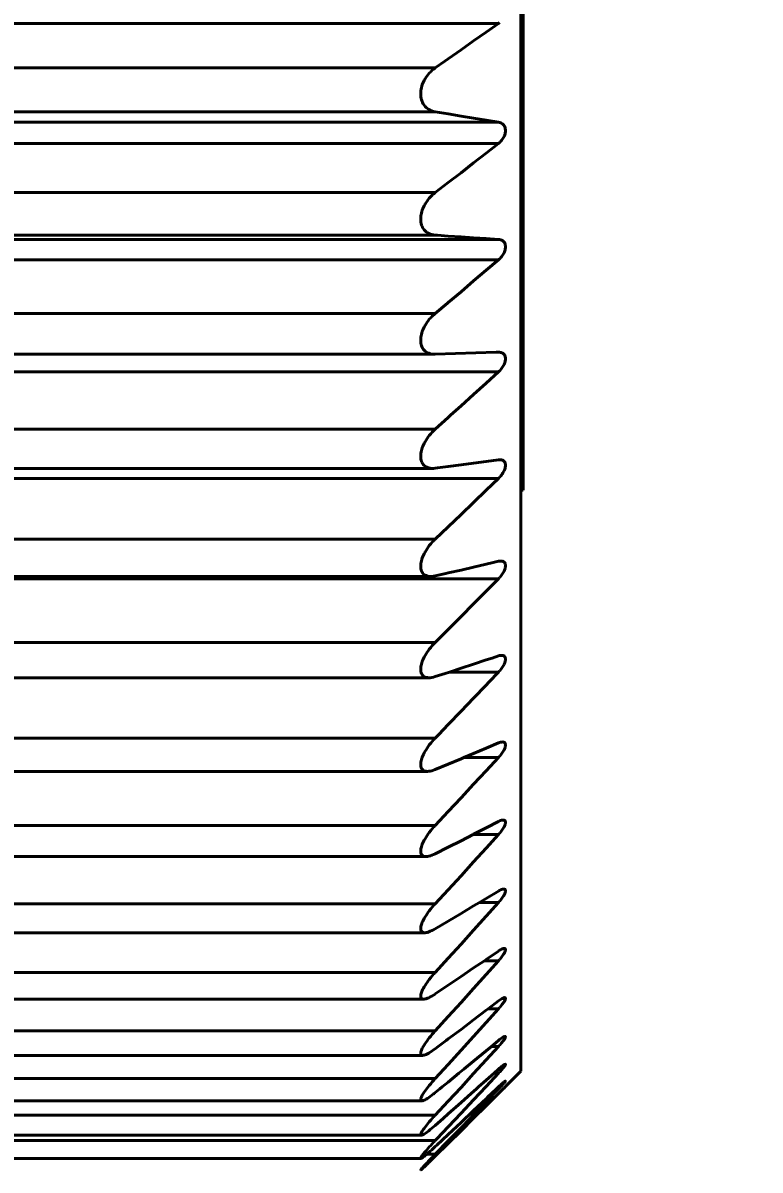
# Model space of a CAD drawing. Header units: millimetres. Extents: x 15 to 415, y 5 to 292.
# Drawn here: x 132.325 to 133.807, y 238.917 to 241.223 of the extents above; entities that cross this region are included whole.
import ezdxf

# ---------------------------------------------------------------- set-up
doc = ezdxf.new("R2010")
doc.units = ezdxf.units.MM
doc.layers.add('Annotations', color=7, linetype='Continuous')
doc.layers.add('Geometries', color=7, linetype='Continuous')
doc.styles.add('Shapr2', font='txt', dxfattribs={"height": 3.3495})
doc.dimstyles.new('ISO-25', dxfattribs={"dimtxt": 2.5, "dimasz": 2.5, "dimexe": 1.25, "dimexo": 0.625, "dimtad": 1, "dimtxsty": 'Standard', "dimcen": 2.5, "dimadec": 0, "dimazin": 0, "dimtfac": 1, "dimtmove": 0, "dimatfit": 3, "dimfxl": 1, "dimarcsym": 0})

# ---------------------------------------------------------------- blocks, each defined once
blk = doc.blocks.new('*D2')
at = {"layer": 'Annotations', "color": 0, "linetype": 'Continuous', "lineweight": 15}
for p, q in [((114.559, 253.3843), (151.4321, 253.3843)), ((150.1821, 250.8843), (150.1821, 204.8613)), ((114.9931, 202.3613), (151.4321, 202.3613))]:
    blk.add_line(p, q, dxfattribs=at)
at = {"layer": 'Annotations', "color": 0}
for points in [[(150.5987, 250.8843), (149.7654, 250.8843), (150.1821, 253.3843)], [(149.7654, 204.8613), (150.5987, 204.8613), (150.1821, 202.3613)]]:
    blk.add_solid(points, dxfattribs=at)
at = {"layer": 'Defpoints', "color": 0}
for p in [(113.934, 253.3843), (114.3681, 202.3613), (150.1821, 202.3613)]:
    blk.add_point(p, dxfattribs=at)
at = {"layer": 'Annotations', "color": 0, "lineweight": 15, "insert": (147.4883, 221.87), "char_height": 3.3495, "attachment_point": 5, "rotation": 90, "style": 'Shapr2'}
blk.add_mtext('\\A1;102,05', dxfattribs=at)

msp = doc.modelspace()

# ---------------------------------------------------------------- linework, layer by layer
at = {"layer": 'Geometries', "linetype": 'Continuous', "lineweight": 40}
for p, q in [((133.3259, 240.9584), (133.3259, 243.3969)), ((133.3309, 243.3969), (133.3309, 240.9584)), ((133.2833, 241.2235), (133.2811, 241.2218)), ((130.872, 241.2218), (133.2811, 241.2218)), ((133.1538, 241.1322), (130.9993, 241.1322)), ((133.1734, 241.1459), (133.1538, 241.1322)), ((130.9993, 241.0442), (133.1538, 241.0442)), ((130.872, 241.0231), (133.2811, 241.0231)), ((130.872, 240.9806), (133.2811, 240.9806)), ((133.2833, 240.9825), (133.2811, 240.9806)), ((133.3259, 240.9584), (133.3309, 240.9584)), ((133.3259, 240.2835), (133.3259, 240.9584)), ((133.3309, 240.9584), (133.3309, 240.2835)), ((133.1538, 240.8816), (130.9993, 240.8816)), ((130.872, 240.7877), (133.2811, 240.7877)), ((130.9993, 240.7961), (133.1538, 240.7961)), ((133.1538, 240.7961), (133.1505, 240.7964)), ((133.1538, 240.7961), (133.1585, 240.7958)), ((130.872, 240.7465), (133.2811, 240.7465)), ((133.2833, 240.7485), (133.2811, 240.7465)), ((133.1785, 240.6597), (133.1538, 240.6389)), ((133.1538, 240.6389), (130.9993, 240.6389)), ((131.0007, 240.5566), (133.1524, 240.5566)), ((133.1524, 240.5566), (133.1505, 240.5566)), ((133.1538, 240.5566), (133.1524, 240.5566)), ((133.1538, 240.5566), (133.276, 240.5607)), ((133.2811, 240.5609), (133.276, 240.5607)), ((133.2811, 240.5609), (133.2818, 240.5609)), ((130.872, 240.5215), (133.2811, 240.5215)), ((133.2833, 240.5236), (133.2811, 240.5215)), ((133.1538, 240.4061), (130.9993, 240.4061)), ((131.0046, 240.3273), (133.1485, 240.3273)), ((133.1485, 240.3273), (133.1474, 240.3274)), ((133.1496, 240.3273), (133.1485, 240.3273)), ((133.1538, 240.3277), (133.1505, 240.3274)), ((133.1538, 240.3277), (133.1582, 240.3283)), ((133.2833, 240.3447), (133.2837, 240.3447)), ((133.2837, 240.3447), (133.2841, 240.3447)), ((130.872, 240.3072), (133.2811, 240.3072)), ((133.2833, 240.3095), (133.2811, 240.3072)), ((133.3259, 240.2835), (133.3309, 240.2835)), ((133.3259, 239.1155), (133.3259, 240.2835)), ((133.1538, 240.1851), (130.9993, 240.1851)), ((133.2811, 240.1405), (133.27, 240.1379)), ((133.2855, 240.141), (133.2855, 240.141)), ((133.2855, 240.141), (133.2872, 240.141)), ((130.872, 240.1055), (133.2811, 240.1055)), ((131.0083, 240.1101), (133.1448, 240.1101)), ((133.1448, 240.1101), (133.1443, 240.1101)), ((133.1462, 240.1101), (133.1448, 240.1101)), ((133.1538, 240.1111), (133.1505, 240.1105)), ((133.1538, 240.1111), (133.1754, 240.1161)), ((133.2833, 240.1079), (133.2811, 240.1055)), ((133.1538, 239.9775), (130.9993, 239.9775)), ((133.268, 239.946), (133.2811, 239.9503)), ((133.2873, 239.9514), (133.2873, 239.9514)), ((133.1538, 239.9087), (133.1737, 239.9152)), ((133.1823, 239.918), (133.1737, 239.9152)), ((133.1823, 239.918), (133.2811, 239.918)), ((133.2811, 239.918), (133.2617, 239.8977)), ((133.2833, 239.9204), (133.2811, 239.918)), ((131.0118, 239.9065), (133.1413, 239.9065)), ((133.1413, 239.9065), (133.1412, 239.9065)), ((133.1431, 239.9066), (133.1413, 239.9065)), ((133.1538, 239.9087), (133.1505, 239.9078)), ((133.1538, 239.7852), (130.9993, 239.7852)), ((133.161, 239.7927), (133.1538, 239.7852)), ((133.2811, 239.7756), (133.2813, 239.7756)), ((133.2873, 239.7773), (133.2888, 239.7774)), ((133.2833, 239.7486), (133.2811, 239.7462)), ((133.2113, 239.7462), (133.2811, 239.7462)), ((131.015, 239.7183), (133.1381, 239.7183)), ((133.1384, 239.7183), (133.1381, 239.7183)), ((133.1538, 239.7221), (133.1536, 239.722)), ((133.1538, 239.6096), (130.9993, 239.6096)), ((133.2811, 239.6177), (133.2813, 239.6177)), ((133.2902, 239.6205), (133.2902, 239.6205)), ((133.2298, 239.5914), (133.2811, 239.5914)), ((133.2833, 239.5939), (133.2811, 239.5914)), ((131.0179, 239.547), (133.1352, 239.547)), ((133.1352, 239.547), (133.134, 239.5471)), ((133.1355, 239.547), (133.1352, 239.547)), ((133.1538, 239.5527), (133.1536, 239.5526)), ((133.2811, 239.4778), (133.2813, 239.4779)), ((133.2907, 239.4817), (133.2915, 239.4818)), ((133.2915, 239.4818), (133.2915, 239.4818)), ((133.1538, 239.4522), (130.9993, 239.4522)), ((133.2428, 239.4549), (133.2811, 239.4549)), ((133.2833, 239.4574), (133.2811, 239.4549)), ((133.1538, 239.4019), (133.1536, 239.4018)), ((131.0205, 239.394), (133.1326, 239.394)), ((133.1326, 239.394), (133.1315, 239.3941)), ((133.1334, 239.394), (133.1326, 239.394)), ((133.2811, 239.3572), (133.2813, 239.3573)), ((133.2918, 239.3624), (133.2925, 239.3625)), ((133.2925, 239.3625), (133.2926, 239.3625)), ((133.2526, 239.3378), (133.2811, 239.3378)), ((133.2833, 239.3404), (133.2811, 239.3378)), ((133.1538, 239.3142), (130.9993, 239.3142)), ((133.1538, 239.2709), (133.1536, 239.2708)), ((133.2934, 239.2635), (133.2934, 239.2635)), ((131.0228, 239.2605), (133.1304, 239.2605)), ((133.1303, 239.2605), (133.1299, 239.2605)), ((133.1313, 239.2605), (133.1303, 239.2605)), ((133.2604, 239.2411), (133.2811, 239.2568)), ((133.2604, 239.2411), (133.2811, 239.2411)), ((133.2811, 239.2568), (133.2813, 239.2569)), ((133.2833, 239.2436), (133.2811, 239.2411)), ((133.1538, 239.1968), (130.9993, 239.1968)), ((133.1759, 239.1774), (133.16, 239.1656)), ((133.2668, 239.1656), (133.2811, 239.1774)), ((133.2811, 239.1774), (133.2813, 239.1775)), ((133.2936, 239.1856), (133.2941, 239.1857)), ((133.1538, 239.1609), (133.1536, 239.1607)), ((133.1538, 239.1609), (133.16, 239.1656)), ((133.2667, 239.1655), (133.2811, 239.1655)), ((133.2833, 239.168), (133.2811, 239.1655)), ((131.0247, 239.1475), (133.1284, 239.1475)), ((133.1286, 239.1475), (133.1284, 239.1475)), ((133.2942, 239.1296), (133.2946, 239.1297)), ((133.2946, 239.1297), (133.2947, 239.1297)), ((133.2112, 239.1197), (133.2014, 239.1117)), ((133.2722, 239.1117), (133.2562, 239.0975)), ((133.2722, 239.1117), (133.2811, 239.1197)), ((133.2722, 239.1117), (133.2811, 239.1117)), ((133.2833, 239.1141), (133.2811, 239.1117)), ((133.295, 239.0846), (133.3259, 239.1155)), ((133.1538, 239.1008), (130.9993, 239.1008)), ((133.1538, 239.0726), (133.1629, 239.08)), ((133.1678, 239.0841), (133.1629, 239.08)), ((133.2366, 239.08), (133.2261, 239.0708)), ((133.2411, 239.0841), (133.2366, 239.08)), ((133.2562, 239.0975), (133.2411, 239.0841)), ((133.2811, 239.08), (133.2577, 239.0558)), ((133.2769, 239.08), (133.2672, 239.0708)), ((133.2769, 239.08), (133.2811, 239.084)), ((133.2769, 239.08), (133.2811, 239.08)), ((133.2833, 239.0823), (133.2811, 239.08)), ((133.2947, 239.0958), (133.2949, 239.0959)), ((133.295, 239.0846), (133.2948, 239.0844)), ((133.2949, 239.0845), (133.295, 239.0846)), ((131.0262, 239.056), (133.1269, 239.056)), ((133.1269, 239.056), (133.1265, 239.0561)), ((133.127, 239.056), (133.1269, 239.056)), ((133.1536, 239.0724), (133.1515, 239.0708)), ((133.1538, 239.0726), (133.1536, 239.0724)), ((133.2575, 239.0473), (133.2811, 239.0708)), ((133.2811, 239.0708), (133.2575, 239.0473)), ((133.2672, 239.0708), (133.2592, 239.0633)), ((133.2811, 239.0708), (133.2833, 239.073)), ((133.1538, 239.0271), (130.9993, 239.0271)), ((133.1538, 239.0068), (133.1695, 239.0206)), ((131.0274, 238.9868), (133.1257, 238.9868)), ((133.1257, 238.9868), (133.1257, 238.9868)), ((133.1538, 238.9763), (130.9993, 238.9763)), ((133.1574, 238.9801), (133.1538, 238.9763)), ((133.1538, 238.964), (133.1571, 238.9671)), ((133.1538, 238.9487), (133.1368, 238.9487)), ((133.1538, 238.9446), (133.1506, 238.9414)), ((131.0282, 238.9403), (133.1249, 238.9403)), ((133.1245, 238.9169), (133.1245, 238.917))]:
    msp.add_line(p, q, dxfattribs=at)
at = {"layer": 'Geometries', "linetype": 'Continuous', "lineweight": 40, "flags": 128}
for points in [[(133.2811, 241.2218), (133.2562, 241.2042), (133.231, 241.1865), (133.2056, 241.1685), (133.1798, 241.1505), (133.1734, 241.1459)], [(133.1505, 241.1298), (133.1507, 241.1299), (133.1538, 241.1322)], [(133.1538, 241.0442), (133.1504, 241.0449), (133.1471, 241.0459), (133.1439, 241.0472), (133.1408, 241.0489), (133.1379, 241.0509), (133.1356, 241.0528), (133.1335, 241.055), (133.1315, 241.0574), (133.1297, 241.0601), (133.1284, 241.0625), (133.1272, 241.0651), (133.1263, 241.0679), (133.1255, 241.0708), (133.1249, 241.0738), (133.1246, 241.0771), (133.1245, 241.0803), (133.1246, 241.0837), (133.1249, 241.0867), (133.1254, 241.0897), (133.126, 241.0927), (133.1268, 241.0956), (133.1278, 241.0986), (133.1289, 241.1015), (133.1302, 241.1044), (133.1316, 241.1071), (133.1334, 241.1104), (133.1354, 241.1135), (133.1374, 241.1164), (133.1396, 241.1192), (133.1419, 241.1218), (133.1448, 241.1247), (133.1477, 241.1274), (133.1505, 241.1298)], [(133.1538, 241.0442), (133.1798, 241.0399), (133.2056, 241.0356), (133.231, 241.0314), (133.2562, 241.0273), (133.2811, 241.0231)], [(133.2811, 241.0231), (133.2832, 241.0227), (133.2833, 241.0226)], [(133.2833, 241.0226), (133.2852, 241.022), (133.2872, 241.021), (133.289, 241.0197), (133.2904, 241.0185), (133.2917, 241.017), (133.2928, 241.0153), (133.2936, 241.0137), (133.2942, 241.0119), (133.2947, 241.0101), (133.2949, 241.0081), (133.295, 241.006), (133.2949, 241.0038), (133.2946, 241.0019), (133.2942, 241), (133.2937, 240.998), (133.293, 240.9961), (133.2921, 240.9941), (133.2912, 240.9923), (133.2899, 240.9902), (133.2886, 240.9883), (133.2871, 240.9865), (133.2856, 240.9848), (133.2834, 240.9826), (133.2833, 240.9825)], [(133.2811, 240.9806), (133.2562, 240.9612), (133.231, 240.9415), (133.2056, 240.9217), (133.1798, 240.9018), (133.1538, 240.8816)], [(133.1505, 240.7964), (133.1504, 240.7965), (133.1471, 240.7971), (133.1439, 240.7981), (133.1408, 240.7994), (133.1379, 240.8011), (133.1356, 240.8028), (133.1335, 240.8047), (133.1315, 240.8069), (133.1297, 240.8093), (133.1284, 240.8115), (133.1272, 240.8139), (133.1263, 240.8165), (133.1255, 240.8193), (133.1249, 240.8222), (133.1246, 240.8253), (133.1245, 240.8285), (133.1246, 240.8317), (133.1249, 240.8347), (133.1254, 240.8376), (133.126, 240.8406), (133.1268, 240.8435), (133.1278, 240.8465), (133.1289, 240.8495), (133.1302, 240.8523), (133.1316, 240.8552), (133.1334, 240.8585), (133.1354, 240.8617), (133.1374, 240.8647), (133.1396, 240.8676), (133.1419, 240.8704), (133.1448, 240.8735), (133.1477, 240.8764), (133.1507, 240.8791), (133.1538, 240.8816)], [(133.1585, 240.7958), (133.1798, 240.7944), (133.2056, 240.7927), (133.231, 240.791), (133.2562, 240.7893), (133.2811, 240.7877)], [(133.2811, 240.7877), (133.2832, 240.7874), (133.2833, 240.7874)], [(133.2833, 240.7874), (133.2852, 240.7869), (133.2872, 240.7861), (133.289, 240.7851), (133.2904, 240.784), (133.2917, 240.7827), (133.2928, 240.7811), (133.2936, 240.7797), (133.2942, 240.7781), (133.2947, 240.7763), (133.2949, 240.7744), (133.295, 240.7724), (133.2949, 240.7703), (133.2946, 240.7684), (133.2942, 240.7665), (133.2937, 240.7646), (133.293, 240.7626), (133.2921, 240.7606), (133.2912, 240.7588), (133.2899, 240.7567), (133.2886, 240.7547), (133.2871, 240.7527), (133.2856, 240.751), (133.2834, 240.7486), (133.2833, 240.7485)], [(133.2811, 240.7465), (133.2562, 240.7254), (133.231, 240.7041), (133.2056, 240.6825), (133.1798, 240.6608), (133.1785, 240.6597)], [(133.1505, 240.5566), (133.1504, 240.5566), (133.1471, 240.557), (133.1439, 240.5576), (133.1408, 240.5586), (133.1379, 240.5599), (133.1356, 240.5613), (133.1335, 240.5629), (133.1315, 240.5648), (133.1297, 240.567), (133.1284, 240.569), (133.1272, 240.5712), (133.1263, 240.5736), (133.1255, 240.5762), (133.1249, 240.579), (133.1246, 240.5819), (133.1245, 240.585), (133.1246, 240.5881), (133.1249, 240.5909), (133.1254, 240.5938), (133.126, 240.5967), (133.1268, 240.5996), (133.1278, 240.6026), (133.1289, 240.6056), (133.1302, 240.6085), (133.1316, 240.6113), (133.1334, 240.6147), (133.1354, 240.6179), (133.1374, 240.6211), (133.1396, 240.6241), (133.1419, 240.627), (133.1448, 240.6302), (133.1477, 240.6333), (133.1505, 240.6361)], [(133.1505, 240.6361), (133.1507, 240.6362), (133.1538, 240.6389)], [(133.2818, 240.5609), (133.2832, 240.5608), (133.2833, 240.5608)], [(133.2833, 240.5608), (133.2852, 240.5605), (133.2872, 240.56), (133.289, 240.5592), (133.2904, 240.5583), (133.2917, 240.5571), (133.2928, 240.5557), (133.2936, 240.5544), (133.2942, 240.5529), (133.2947, 240.5513), (133.2949, 240.5495), (133.295, 240.5476), (133.2949, 240.5456), (133.2946, 240.5437), (133.2942, 240.5418), (133.2937, 240.54), (133.293, 240.538), (133.2921, 240.536), (133.2912, 240.5342), (133.2899, 240.532), (133.2886, 240.53), (133.2871, 240.528), (133.2856, 240.5261), (133.2834, 240.5237), (133.2833, 240.5236)], [(133.2811, 240.5215), (133.2562, 240.4988), (133.231, 240.4759), (133.2056, 240.4529), (133.1848, 240.4341)], [(133.1848, 240.4341), (133.1798, 240.4296), (133.1538, 240.4061)], [(133.1437, 240.3277), (133.1408, 240.3283), (133.1379, 240.3292), (133.1356, 240.3303), (133.1335, 240.3317), (133.1315, 240.3333), (133.1297, 240.3352), (133.1284, 240.3369), (133.1272, 240.3389), (133.1263, 240.3411), (133.1255, 240.3435), (133.1249, 240.3461), (133.1246, 240.3488), (133.1245, 240.3517), (133.1246, 240.3547), (133.1249, 240.3575), (133.1254, 240.3603), (133.126, 240.3631), (133.1268, 240.366), (133.1278, 240.3689), (133.1289, 240.3718), (133.1302, 240.3747), (133.1316, 240.3776), (133.1334, 240.381), (133.1354, 240.3843), (133.1374, 240.3875), (133.1396, 240.3906), (133.1419, 240.3935), (133.1448, 240.3969), (133.1477, 240.4002), (133.1505, 240.4031)], [(133.1505, 240.4031), (133.1507, 240.4032), (133.1538, 240.4061)], [(133.1474, 240.3274), (133.1471, 240.3274), (133.1439, 240.3277), (133.1437, 240.3277)], [(133.1505, 240.3274), (133.1504, 240.3274), (133.1496, 240.3273)], [(133.1582, 240.3283), (133.1798, 240.3311), (133.2056, 240.3345), (133.231, 240.3379), (133.2562, 240.3412), (133.2811, 240.3446)], [(133.2811, 240.3446), (133.2832, 240.3447), (133.2833, 240.3447)], [(133.2841, 240.3447), (133.2852, 240.3447), (133.2872, 240.3443), (133.289, 240.3438), (133.2904, 240.343), (133.2917, 240.3421), (133.2928, 240.3409), (133.2936, 240.3397), (133.2942, 240.3384), (133.2947, 240.3369), (133.2949, 240.3352), (133.295, 240.3334), (133.2949, 240.3315), (133.2946, 240.3297), (133.2942, 240.3278), (133.2937, 240.326), (133.293, 240.3241), (133.2921, 240.3222), (133.2912, 240.3203), (133.2899, 240.3181), (133.2886, 240.316), (133.2871, 240.314), (133.2856, 240.3121), (133.2834, 240.3096), (133.2833, 240.3095)], [(133.2811, 240.3072), (133.2562, 240.2832), (133.231, 240.259), (133.2056, 240.2346), (133.1798, 240.2099), (133.1538, 240.1851)], [(133.1443, 240.1101), (133.1439, 240.1101), (133.1408, 240.1103), (133.1379, 240.1109), (133.1356, 240.1117), (133.1335, 240.1127), (133.1315, 240.114), (133.1297, 240.1156), (133.1284, 240.1172), (133.1272, 240.1189), (133.1263, 240.1209), (133.1255, 240.1231), (133.1249, 240.1254), (133.1246, 240.128), (133.1245, 240.1307), (133.1246, 240.1336), (133.1249, 240.1362), (133.1254, 240.1389), (133.126, 240.1416), (133.1268, 240.1444), (133.1278, 240.1473), (133.1289, 240.1501), (133.1302, 240.153), (133.1316, 240.1558), (133.1334, 240.1592), (133.1354, 240.1625), (133.1374, 240.1658), (133.1396, 240.1689), (133.1419, 240.172), (133.1448, 240.1755), (133.1477, 240.1788), (133.1507, 240.182), (133.1538, 240.1851)], [(133.2811, 240.1405), (133.2832, 240.1409), (133.2833, 240.1409)], [(133.2833, 240.1409), (133.2852, 240.141), (133.2855, 240.141)], [(133.2872, 240.141), (133.2872, 240.1409), (133.289, 240.1406), (133.2904, 240.1401), (133.2917, 240.1393), (133.2928, 240.1383), (133.2936, 240.1373), (133.2942, 240.1361), (133.2947, 240.1347), (133.2949, 240.1332), (133.295, 240.1315), (133.2949, 240.1297), (133.2946, 240.128), (133.2942, 240.1262), (133.2937, 240.1245), (133.293, 240.1226), (133.2921, 240.1207), (133.2912, 240.1188), (133.2899, 240.1167), (133.2886, 240.1146), (133.2871, 240.1125), (133.2856, 240.1106), (133.2834, 240.108), (133.2833, 240.1079)], [(133.1754, 240.1161), (133.1798, 240.1171), (133.2056, 240.123), (133.231, 240.1289), (133.2562, 240.1347), (133.27, 240.1379)], [(133.1505, 240.1105), (133.1504, 240.1105), (133.1471, 240.1101), (133.1462, 240.1101)], [(133.2811, 240.1055), (133.2562, 240.0804), (133.231, 240.055), (133.2056, 240.0294), (133.1887, 240.0125)], [(133.1887, 240.0125), (133.1798, 240.0036), (133.1538, 239.9775)], [(133.1412, 239.9065), (133.1408, 239.9065), (133.1379, 239.9067), (133.1356, 239.9072), (133.1335, 239.9079), (133.1315, 239.9089), (133.1297, 239.9102), (133.1284, 239.9115), (133.1272, 239.913), (133.1263, 239.9147), (133.1255, 239.9166), (133.1249, 239.9188), (133.1246, 239.9211), (133.1245, 239.9237), (133.1246, 239.9263), (133.1249, 239.9288), (133.1254, 239.9313), (133.126, 239.934), (133.1268, 239.9366), (133.1278, 239.9394), (133.1289, 239.9422), (133.1302, 239.945), (133.1316, 239.9478), (133.1334, 239.9512), (133.1354, 239.9545), (133.1374, 239.9577), (133.1396, 239.9609), (133.1419, 239.964), (133.1448, 239.9676), (133.1477, 239.971), (133.1505, 239.9742)], [(133.1505, 239.9742), (133.1507, 239.9744), (133.1538, 239.9775)], [(133.1823, 239.918), (133.2056, 239.9256), (133.231, 239.9339), (133.2562, 239.9422), (133.268, 239.946)], [(133.2811, 239.9503), (133.2832, 239.9509), (133.2833, 239.9509)], [(133.2833, 239.9509), (133.2852, 239.9513), (133.2872, 239.9514)], [(133.2873, 239.9514), (133.289, 239.9513), (133.2904, 239.951), (133.2917, 239.9504), (133.2928, 239.9496), (133.2936, 239.9488), (133.2942, 239.9477), (133.2947, 239.9465), (133.2949, 239.9451), (133.295, 239.9436), (133.2949, 239.9419), (133.2946, 239.9403), (133.2942, 239.9386), (133.2937, 239.9369), (133.293, 239.9351), (133.2921, 239.9333), (133.2912, 239.9314), (133.2899, 239.9293), (133.2886, 239.9272), (133.2871, 239.9252), (133.2856, 239.9232), (133.2834, 239.9205), (133.2833, 239.9204)], [(133.2872, 239.9514), (133.2872, 239.9514), (133.2873, 239.9514)], [(133.1505, 239.9078), (133.1504, 239.9077), (133.1471, 239.907), (133.1439, 239.9066), (133.1431, 239.9066)], [(133.2617, 239.8977), (133.2562, 239.8919), (133.231, 239.8656), (133.2056, 239.839), (133.1798, 239.8122), (133.161, 239.7927)], [(133.1376, 239.7183), (133.1356, 239.7185), (133.1335, 239.7189), (133.1315, 239.7196), (133.1297, 239.7205), (133.1284, 239.7216), (133.1272, 239.7228), (133.1263, 239.7243), (133.1255, 239.7259), (133.1249, 239.7278), (133.1246, 239.7299), (133.1245, 239.7322), (133.1246, 239.7347), (133.1249, 239.737), (133.1254, 239.7394), (133.126, 239.7419), (133.1268, 239.7444), (133.1278, 239.7471), (133.1289, 239.7498), (133.1302, 239.7525), (133.1316, 239.7553), (133.1334, 239.7586), (133.1354, 239.7618), (133.1374, 239.7651), (133.1396, 239.7683), (133.1419, 239.7714), (133.1448, 239.775), (133.1477, 239.7785), (133.1505, 239.7817)], [(133.1505, 239.7817), (133.1507, 239.7819), (133.1538, 239.7852)], [(133.2113, 239.7462), (133.231, 239.7545), (133.2562, 239.7651), (133.2811, 239.7756)], [(133.2813, 239.7756), (133.2832, 239.7764), (133.2852, 239.777), (133.2872, 239.7773), (133.2873, 239.7773)], [(133.2888, 239.7774), (133.289, 239.7774), (133.2904, 239.7773), (133.2917, 239.777), (133.2928, 239.7764), (133.2936, 239.7757), (133.2942, 239.7748), (133.2947, 239.7738), (133.2949, 239.7726), (133.295, 239.7712), (133.2949, 239.7696), (133.2946, 239.7681), (133.2942, 239.7666), (133.2937, 239.7649), (133.293, 239.7632), (133.2921, 239.7614), (133.2912, 239.7596), (133.2899, 239.7575), (133.2886, 239.7555), (133.2871, 239.7534), (133.2856, 239.7514), (133.2834, 239.7487), (133.2833, 239.7486)], [(133.2811, 239.7462), (133.2562, 239.7193), (133.231, 239.6923), (133.2056, 239.665), (133.1798, 239.6374), (133.1538, 239.6096)], [(133.1538, 239.7221), (133.1798, 239.733), (133.2056, 239.7438), (133.2113, 239.7462)], [(133.1381, 239.7183), (133.1379, 239.7183), (133.1376, 239.7183)], [(133.1536, 239.722), (133.1504, 239.7208), (133.1471, 239.7197), (133.1439, 239.7189), (133.1408, 239.7185), (133.1384, 239.7183)], [(133.1505, 239.6061), (133.1507, 239.6063), (133.1538, 239.6096)], [(133.2298, 239.5914), (133.231, 239.592), (133.2562, 239.6049), (133.2811, 239.6177)], [(133.2813, 239.6177), (133.2832, 239.6187), (133.2852, 239.6195), (133.2872, 239.6201), (133.289, 239.6204), (133.2902, 239.6205)], [(133.2907, 239.6205), (133.2917, 239.6203), (133.2928, 239.62), (133.2936, 239.6195), (133.2942, 239.6188), (133.2947, 239.6179), (133.2949, 239.6168), (133.295, 239.6156), (133.2949, 239.6142), (133.2946, 239.6128), (133.2942, 239.6114), (133.2937, 239.6099), (133.293, 239.6082), (133.2921, 239.6065), (133.2912, 239.6048), (133.2899, 239.6027), (133.2886, 239.6007), (133.2871, 239.5987), (133.2856, 239.5967), (133.2834, 239.594), (133.2833, 239.5939)], [(133.2902, 239.6205), (133.2904, 239.6205), (133.2907, 239.6205)], [(133.134, 239.5471), (133.1335, 239.5471), (133.1315, 239.5475), (133.1297, 239.5481), (133.1284, 239.5489), (133.1272, 239.5498), (133.1263, 239.551), (133.1255, 239.5524), (133.1249, 239.5541), (133.1246, 239.5559), (133.1245, 239.558), (133.1246, 239.5602), (133.1249, 239.5623), (133.1254, 239.5646), (133.126, 239.5669), (133.1268, 239.5693), (133.1278, 239.5718), (133.1289, 239.5744), (133.1302, 239.5771), (133.1316, 239.5797), (133.1334, 239.5829), (133.1354, 239.5861), (133.1374, 239.5893), (133.1396, 239.5925), (133.1419, 239.5956), (133.1448, 239.5992), (133.1477, 239.6028), (133.1505, 239.6061)], [(133.2811, 239.5914), (133.2562, 239.564), (133.231, 239.5364), (133.2056, 239.5086), (133.1798, 239.4805), (133.1538, 239.4522)], [(133.1538, 239.5527), (133.1798, 239.5659), (133.2056, 239.579), (133.2298, 239.5914)], [(133.1536, 239.5526), (133.1504, 239.551), (133.1471, 239.5497), (133.1439, 239.5485), (133.1408, 239.5477), (133.1379, 239.5472), (133.1356, 239.547), (133.1355, 239.547)], [(133.2428, 239.4549), (133.2562, 239.4629), (133.2811, 239.4778)], [(133.2813, 239.4779), (133.2832, 239.479), (133.2852, 239.48), (133.2872, 239.4808), (133.289, 239.4814), (133.2904, 239.4817), (133.2907, 239.4817)], [(133.2915, 239.4818), (133.2917, 239.4818), (133.2928, 239.4816), (133.2936, 239.4813), (133.2942, 239.4808), (133.2947, 239.4801), (133.2949, 239.4792), (133.295, 239.4781), (133.2949, 239.4769), (133.2946, 239.4757), (133.2942, 239.4743), (133.2937, 239.4729), (133.293, 239.4714), (133.2921, 239.4697), (133.2912, 239.4681), (133.2899, 239.4661), (133.2886, 239.4642), (133.2871, 239.4622), (133.2856, 239.4602), (133.2834, 239.4575), (133.2833, 239.4574)], [(133.1315, 239.3941), (133.1315, 239.3941), (133.1297, 239.3944), (133.1284, 239.3948), (133.1272, 239.3955), (133.1263, 239.3964), (133.1255, 239.3976), (133.1249, 239.3989), (133.1246, 239.4005), (133.1245, 239.4023), (133.1246, 239.4043), (133.1249, 239.4062), (133.1254, 239.4083), (133.126, 239.4104), (133.1268, 239.4126), (133.1278, 239.415), (133.1289, 239.4175), (133.1302, 239.42), (133.1316, 239.4225), (133.1334, 239.4256), (133.1354, 239.4288), (133.1374, 239.4319), (133.1396, 239.435), (133.1419, 239.4381), (133.1448, 239.4417), (133.1477, 239.4453), (133.1505, 239.4486)], [(133.1505, 239.4486), (133.1507, 239.4488), (133.1538, 239.4522)], [(133.2811, 239.4549), (133.2562, 239.4273), (133.231, 239.3994), (133.2056, 239.3712), (133.1798, 239.3429), (133.1538, 239.3142)], [(133.1538, 239.4019), (133.1798, 239.4173), (133.2056, 239.4327), (133.231, 239.4479), (133.2428, 239.4549)], [(133.1536, 239.4018), (133.1504, 239.4), (133.1471, 239.3983), (133.1439, 239.3968), (133.1408, 239.3956), (133.1379, 239.3947), (133.1356, 239.3943), (133.1335, 239.394), (133.1334, 239.394)], [(133.2526, 239.3378), (133.2562, 239.3403), (133.2811, 239.3572)], [(133.2813, 239.3573), (133.2832, 239.3586), (133.2852, 239.3598), (133.2872, 239.3608), (133.289, 239.3616), (133.2904, 239.3621), (133.2917, 239.3624), (133.2918, 239.3624)], [(133.2926, 239.3625), (133.2928, 239.3625), (133.2936, 239.3623), (133.2942, 239.362), (133.2947, 239.3615), (133.2949, 239.3608), (133.295, 239.3599), (133.2949, 239.3589), (133.2946, 239.3578), (133.2942, 239.3566), (133.2937, 239.3553), (133.293, 239.3538), (133.2921, 239.3523), (133.2912, 239.3507), (133.2899, 239.3489), (133.2886, 239.347), (133.2871, 239.3451), (133.2856, 239.3431), (133.2834, 239.3405), (133.2833, 239.3404)], [(133.2811, 239.3378), (133.2562, 239.3101), (133.231, 239.2822), (133.2056, 239.254), (133.1798, 239.2255), (133.1538, 239.1968)], [(133.1538, 239.2709), (133.1798, 239.2885), (133.2056, 239.3059), (133.231, 239.3232), (133.2526, 239.3378)], [(133.1299, 239.2605), (133.1297, 239.2605), (133.1284, 239.2607), (133.1272, 239.2611), (133.1263, 239.2617), (133.1255, 239.2625), (133.1249, 239.2636), (133.1246, 239.2649), (133.1245, 239.2665), (133.1246, 239.2682), (133.1249, 239.2699), (133.1254, 239.2717), (133.126, 239.2737), (133.1268, 239.2757), (133.1278, 239.278), (133.1289, 239.2803), (133.1302, 239.2826), (133.1316, 239.285), (133.1334, 239.288), (133.1354, 239.291), (133.1374, 239.2941), (133.1396, 239.2971), (133.1419, 239.3001), (133.1448, 239.3037), (133.1477, 239.3073), (133.1505, 239.3106)], [(133.1505, 239.3106), (133.1507, 239.3108), (133.1538, 239.3142)], [(133.1536, 239.2708), (133.1504, 239.2687), (133.1471, 239.2667), (133.1439, 239.2649), (133.1408, 239.2634), (133.1379, 239.2622), (133.1356, 239.2614), (133.1335, 239.2608), (133.1315, 239.2605), (133.1313, 239.2605)], [(133.2813, 239.2569), (133.2832, 239.2584), (133.2852, 239.2598), (133.2872, 239.261), (133.289, 239.262), (133.2904, 239.2627), (133.2917, 239.2632), (133.2928, 239.2635), (133.2934, 239.2635)], [(133.2936, 239.2635), (133.2942, 239.2634), (133.2947, 239.2631), (133.2949, 239.2626), (133.295, 239.2619), (133.2949, 239.261), (133.2946, 239.26), (133.2942, 239.259), (133.2937, 239.2578), (133.293, 239.2565), (133.2921, 239.2551), (133.2912, 239.2536), (133.2899, 239.2519), (133.2886, 239.2501), (133.2871, 239.2482), (133.2856, 239.2464), (133.2834, 239.2437), (133.2833, 239.2436)], [(133.2934, 239.2635), (133.2936, 239.2635), (133.2936, 239.2635)], [(133.2811, 239.2411), (133.2562, 239.2136), (133.231, 239.1857), (133.2056, 239.1577), (133.1798, 239.1294), (133.1538, 239.1008)], [(133.1759, 239.1774), (133.1798, 239.1804), (133.2056, 239.1998), (133.231, 239.219), (133.2562, 239.238), (133.2604, 239.2411)], [(133.1505, 239.1931), (133.1507, 239.1933), (133.1538, 239.1968)], [(133.1281, 239.1475), (133.1272, 239.1476), (133.1263, 239.148), (133.1255, 239.1485), (133.1249, 239.1493), (133.1246, 239.1503), (133.1245, 239.1516), (133.1246, 239.153), (133.1249, 239.1545), (133.1254, 239.1561), (133.126, 239.1578), (133.1268, 239.1597), (133.1278, 239.1617), (133.1289, 239.1639), (133.1302, 239.1661), (133.1316, 239.1683), (133.1334, 239.1711), (133.1354, 239.174), (133.1374, 239.1769), (133.1396, 239.1799), (133.1419, 239.1828), (133.1448, 239.1863), (133.1477, 239.1898), (133.1505, 239.1931)], [(133.2813, 239.1775), (133.2832, 239.1791), (133.2852, 239.1807), (133.2872, 239.1821), (133.289, 239.1833), (133.2904, 239.1842), (133.2917, 239.1849), (133.2928, 239.1854), (133.2936, 239.1856), (133.2936, 239.1856)], [(133.2941, 239.1857), (133.2942, 239.1857), (133.2947, 239.1856), (133.2949, 239.1853), (133.295, 239.1848), (133.2949, 239.1841), (133.2946, 239.1833), (133.2942, 239.1824), (133.2937, 239.1814), (133.293, 239.1802), (133.2921, 239.1789), (133.2912, 239.1776), (133.2899, 239.1759), (133.2886, 239.1742), (133.2871, 239.1724), (133.2856, 239.1706), (133.2834, 239.1681), (133.2833, 239.168)], [(133.1536, 239.1607), (133.1504, 239.1584), (133.1471, 239.1561), (133.1439, 239.154), (133.1408, 239.1522), (133.1379, 239.1506), (133.1356, 239.1495), (133.1335, 239.1486), (133.1315, 239.148), (133.1297, 239.1476), (133.1286, 239.1475)], [(133.2811, 239.1655), (133.2562, 239.1383), (133.231, 239.1109), (133.2056, 239.0832), (133.1798, 239.0553), (133.1538, 239.0271)], [(133.2112, 239.1197), (133.231, 239.1361), (133.2562, 239.1568), (133.2668, 239.1656)], [(133.1284, 239.1475), (133.1284, 239.1475), (133.1281, 239.1475)], [(133.2947, 239.1297), (133.2947, 239.1297), (133.2949, 239.1296), (133.295, 239.1293), (133.2949, 239.1287), (133.2946, 239.1281), (133.2942, 239.1274), (133.2937, 239.1265), (133.293, 239.1255), (133.2921, 239.1243), (133.2912, 239.1231), (133.2899, 239.1216), (133.2886, 239.12), (133.2871, 239.1183), (133.2856, 239.1166), (133.2834, 239.1142), (133.2833, 239.1141)], [(133.2833, 239.1216), (133.2852, 239.1233), (133.2872, 239.1249), (133.289, 239.1263), (133.2904, 239.1273), (133.2917, 239.1282), (133.2928, 239.1289), (133.2936, 239.1294), (133.2942, 239.1296), (133.2942, 239.1296)], [(133.2811, 239.1117), (133.2562, 239.0851), (133.231, 239.0582), (133.2056, 239.0312), (133.1798, 239.0038), (133.1574, 238.9801)], [(133.1678, 239.0841), (133.1798, 239.0939), (133.2014, 239.1117)], [(133.2811, 239.1197), (133.2832, 239.1215), (133.2833, 239.1216)], [(133.1265, 239.0561), (133.1263, 239.0561), (133.1255, 239.0563), (133.1249, 239.0568), (133.1246, 239.0575), (133.1245, 239.0585), (133.1246, 239.0597), (133.1249, 239.0609), (133.1254, 239.0623), (133.126, 239.0638), (133.1268, 239.0654), (133.1278, 239.0673), (133.1289, 239.0692), (133.1302, 239.0712), (133.1316, 239.0733), (133.1334, 239.076), (133.1354, 239.0787), (133.1374, 239.0815), (133.1396, 239.0843), (133.1419, 239.0871), (133.1448, 239.0905), (133.1477, 239.094), (133.1505, 239.0972)], [(133.1505, 239.0972), (133.1507, 239.0974), (133.1538, 239.1008)], [(133.2811, 239.084), (133.2832, 239.086), (133.2833, 239.0861)], [(133.2949, 239.0959), (133.2949, 239.0959), (133.295, 239.0958), (133.2949, 239.0955), (133.2946, 239.095), (133.2942, 239.0944), (133.2937, 239.0937), (133.293, 239.0928), (133.2921, 239.0919), (133.2912, 239.0908), (133.2899, 239.0894), (133.2886, 239.0879), (133.2871, 239.0864), (133.2856, 239.0848), (133.2834, 239.0824), (133.2833, 239.0823)], [(133.2833, 239.0861), (133.2852, 239.0879), (133.2872, 239.0897), (133.289, 239.0913), (133.2904, 239.0925), (133.2917, 239.0936), (133.2928, 239.0945), (133.2936, 239.0951), (133.2942, 239.0955), (133.2947, 239.0958), (133.2947, 239.0958)], [(133.2833, 239.073), (133.2852, 239.0748), (133.2872, 239.0768), (133.289, 239.0786), (133.29, 239.0796), (133.291, 239.0806), (133.292, 239.0815), (133.2928, 239.0824), (133.2934, 239.083), (133.2939, 239.0835), (133.2943, 239.0839), (133.2947, 239.0842), (133.2949, 239.0845), (133.2949, 239.0845)], [(133.1515, 239.0708), (133.1504, 239.0699), (133.1471, 239.0673), (133.1439, 239.0649), (133.1408, 239.0627), (133.1379, 239.0608), (133.1356, 239.0594), (133.1335, 239.0583), (133.1315, 239.0573), (133.1297, 239.0566), (133.1284, 239.0562), (133.1272, 239.0561), (133.127, 239.056)], [(133.1571, 238.9671), (133.1798, 238.9884), (133.2056, 239.0127), (133.231, 239.0367), (133.2562, 239.0604), (133.2592, 239.0633)], [(133.1695, 239.0206), (133.1798, 239.0298), (133.2056, 239.0525), (133.2261, 239.0708)], [(133.2577, 239.0558), (133.2562, 239.0542), (133.231, 239.0282), (133.2231, 239.02)], [(133.2811, 239.0708), (133.2832, 239.0728), (133.2833, 239.073)], [(133.2056, 238.9957), (133.231, 239.021), (133.2562, 239.046), (133.2575, 239.0473)], [(133.1254, 238.9868), (133.1249, 238.987), (133.1246, 238.9874), (133.1245, 238.988), (133.1246, 238.9889), (133.1249, 238.9899), (133.1254, 238.991), (133.126, 238.9923), (133.1268, 238.9937), (133.1278, 238.9953), (133.1289, 238.9971), (133.1302, 238.9989), (133.1316, 239.0008), (133.1334, 239.0032), (133.1354, 239.0058), (133.1374, 239.0084), (133.1396, 239.0111), (133.1419, 239.0138), (133.1448, 239.0171), (133.1477, 239.0204), (133.1505, 239.0236)], [(133.1505, 239.0236), (133.1507, 239.0238), (133.1538, 239.0271)], [(133.2231, 239.02), (133.2056, 239.0019), (133.1798, 238.9754), (133.1538, 238.9487)], [(133.1257, 238.9868), (133.1255, 238.9868), (133.1254, 238.9868)], [(133.1538, 239.0068), (133.1504, 239.0038), (133.1471, 239.001), (133.1439, 238.9984), (133.1408, 238.9959), (133.1379, 238.9937), (133.1356, 238.992), (133.1335, 238.9905), (133.1315, 238.9892), (133.1297, 238.9882), (133.1284, 238.9876), (133.1272, 238.9871), (133.1263, 238.9868), (133.1257, 238.9868)], [(133.2056, 238.9957), (133.1798, 238.9703), (133.1538, 238.9446)], [(133.1538, 238.9446), (133.1798, 238.9703), (133.2056, 238.9957)], [(133.1249, 238.9403), (133.1246, 238.9404), (133.1245, 238.9407), (133.1246, 238.9413), (133.1249, 238.942), (133.1254, 238.9429), (133.126, 238.944), (133.1268, 238.9451), (133.1278, 238.9465), (133.1289, 238.948), (133.1302, 238.9496), (133.1316, 238.9513), (133.1334, 238.9536), (133.1354, 238.9559), (133.1374, 238.9583), (133.1396, 238.9608), (133.1419, 238.9634), (133.1448, 238.9665), (133.1477, 238.9698), (133.1505, 238.9728)], [(133.1538, 238.964), (133.1504, 238.9609), (133.1471, 238.9578), (133.1439, 238.9549), (133.1408, 238.9522), (133.1379, 238.9496), (133.1368, 238.9487)], [(133.1505, 238.9728), (133.1507, 238.973), (133.1538, 238.9763)], [(133.1245, 238.917), (133.1245, 238.917), (133.1246, 238.9173), (133.1249, 238.9177), (133.1254, 238.9183), (133.126, 238.9191), (133.1268, 238.9201), (133.1278, 238.9212), (133.1289, 238.9224), (133.1302, 238.9238), (133.1316, 238.9254), (133.1334, 238.9273), (133.1354, 238.9294), (133.1374, 238.9317), (133.1396, 238.934), (133.1419, 238.9364), (133.1448, 238.9394), (133.1477, 238.9424), (133.1505, 238.9453)], [(133.1506, 238.9414), (133.1504, 238.9413), (133.1471, 238.938), (133.1439, 238.9349), (133.1408, 238.9319), (133.1379, 238.929), (133.1356, 238.9269), (133.1335, 238.9248), (133.1315, 238.923), (133.1297, 238.9213), (133.1284, 238.9201), (133.1272, 238.9191), (133.1263, 238.9182), (133.1255, 238.9176), (133.1249, 238.9172), (133.1249, 238.9171)], [(133.1368, 238.9487), (133.1356, 238.9477), (133.1335, 238.9459), (133.1315, 238.9443), (133.1297, 238.943), (133.1284, 238.9421), (133.1272, 238.9413), (133.1263, 238.9408), (133.1255, 238.9404), (133.125, 238.9403)], [(133.1505, 238.9453), (133.1507, 238.9455), (133.1538, 238.9487)], [(133.1506, 238.9414), (133.1507, 238.9416), (133.1538, 238.9446)], [(133.125, 238.9403), (133.1249, 238.9403), (133.1249, 238.9403)], [(133.1249, 238.9171), (133.1246, 238.917), (133.1245, 238.9169)]]:
    msp.add_lwpolyline(points, dxfattribs=at)

# ---------------------------------------------------------------- dimensions: what is measured, and where the dimension line sits
at = {"layer": 'Annotations', "linetype": 'Continuous', "lineweight": 15}
dim = msp.add_linear_dim(base=(150.1821, 202.3613), p1=(113.934, 253.3843), p2=(114.3681, 202.3613), angle=270, dimstyle='ISO-25', override={"dimscale": 1, "dimgap": 0.7, "dimdec": 2, "dimlfac": 2, "dimrnd": 0.01, "dimzin": 8, "dimdsep": 44, "dimtxsty": 'Shapr2', "dimse1": 0, "dimse2": 0, "dimadec": 2, "dimtol": 0, "dimlim": 0, "dimtp": 0, "dimtm": 0, "dimtfac": 0.6, "dimtdec": 8, "dimfrac": 2, "dimtolj": 1, "dimlwd": 15, "dimlwe": 15}, dxfattribs=at)
dim.commit()
dim.dimension.update_dxf_attribs({"geometry": '*D2', "text_midpoint": (150.1821, 221.87), "dimtype": 160})

doc.saveas('drawing.dxf')
